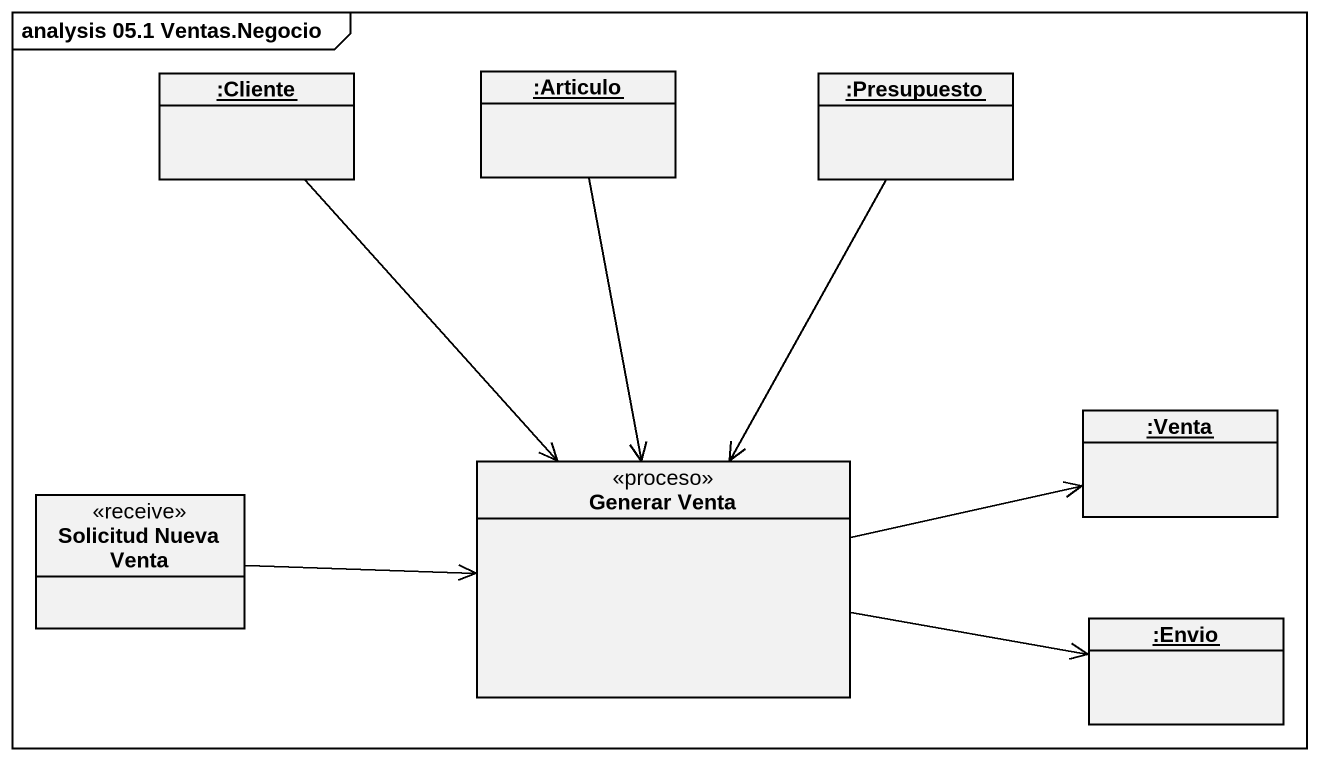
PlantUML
@startuml
mainframe analysis 05.1 Ventas.Negocio
hide circle
hide empty members
object ":Cliente" as Cliente
object ":Articulo" as Articulo
object ":Presupuesto" as Presupuesto
object ":Venta" as Venta
class "Solicitud Nueva Venta" as Solicitud_Nueva_Venta <<receive>>
class "Generar Venta" as Generar_Venta <<proceso>>
object ":Envio" as Envio
Cliente --> Generar_Venta
Articulo --> Generar_Venta
Presupuesto --> Generar_Venta
Solicitud_Nueva_Venta -right-> Generar_Venta
Generar_Venta -right-> Venta
Generar_Venta -right-> Envio
@enduml
